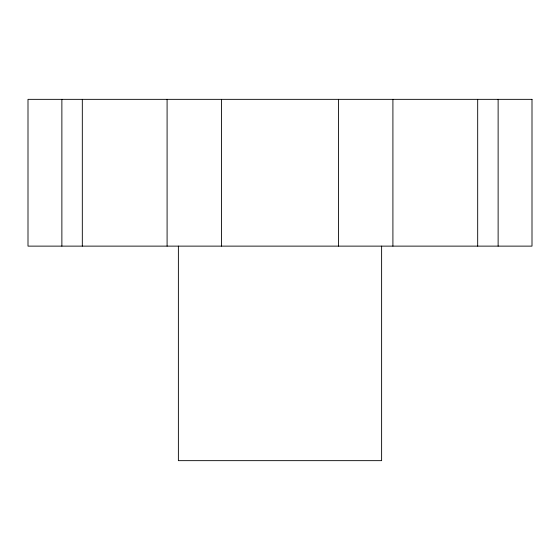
<?xml version="1.0" encoding="UTF-8"?>
<svg xmlns="http://www.w3.org/2000/svg" width="560" height="560" viewBox="0 0 560 560"><rect width="100%" height="100%" fill="white"/><g stroke="black" fill="none" stroke-linecap="round" stroke-linejoin="round"><path stroke-width="0.84" d="M498.127 99.344L498.127 246.127M477.68 99.344L477.68 246.127M392.91 99.344L392.91 246.127M381.619 246.127L381.619 460.656L178.381 460.656L178.381 246.127M338.45 99.344L338.45 246.127M221.55 99.344L221.55 246.127M167.09 99.344L167.09 246.127M82.32 99.344L82.32 246.127M61.873 99.344L61.873 246.127M532 99.344L28 99.344L28 246.127L532 246.127L532 99.344"/></g></svg>
